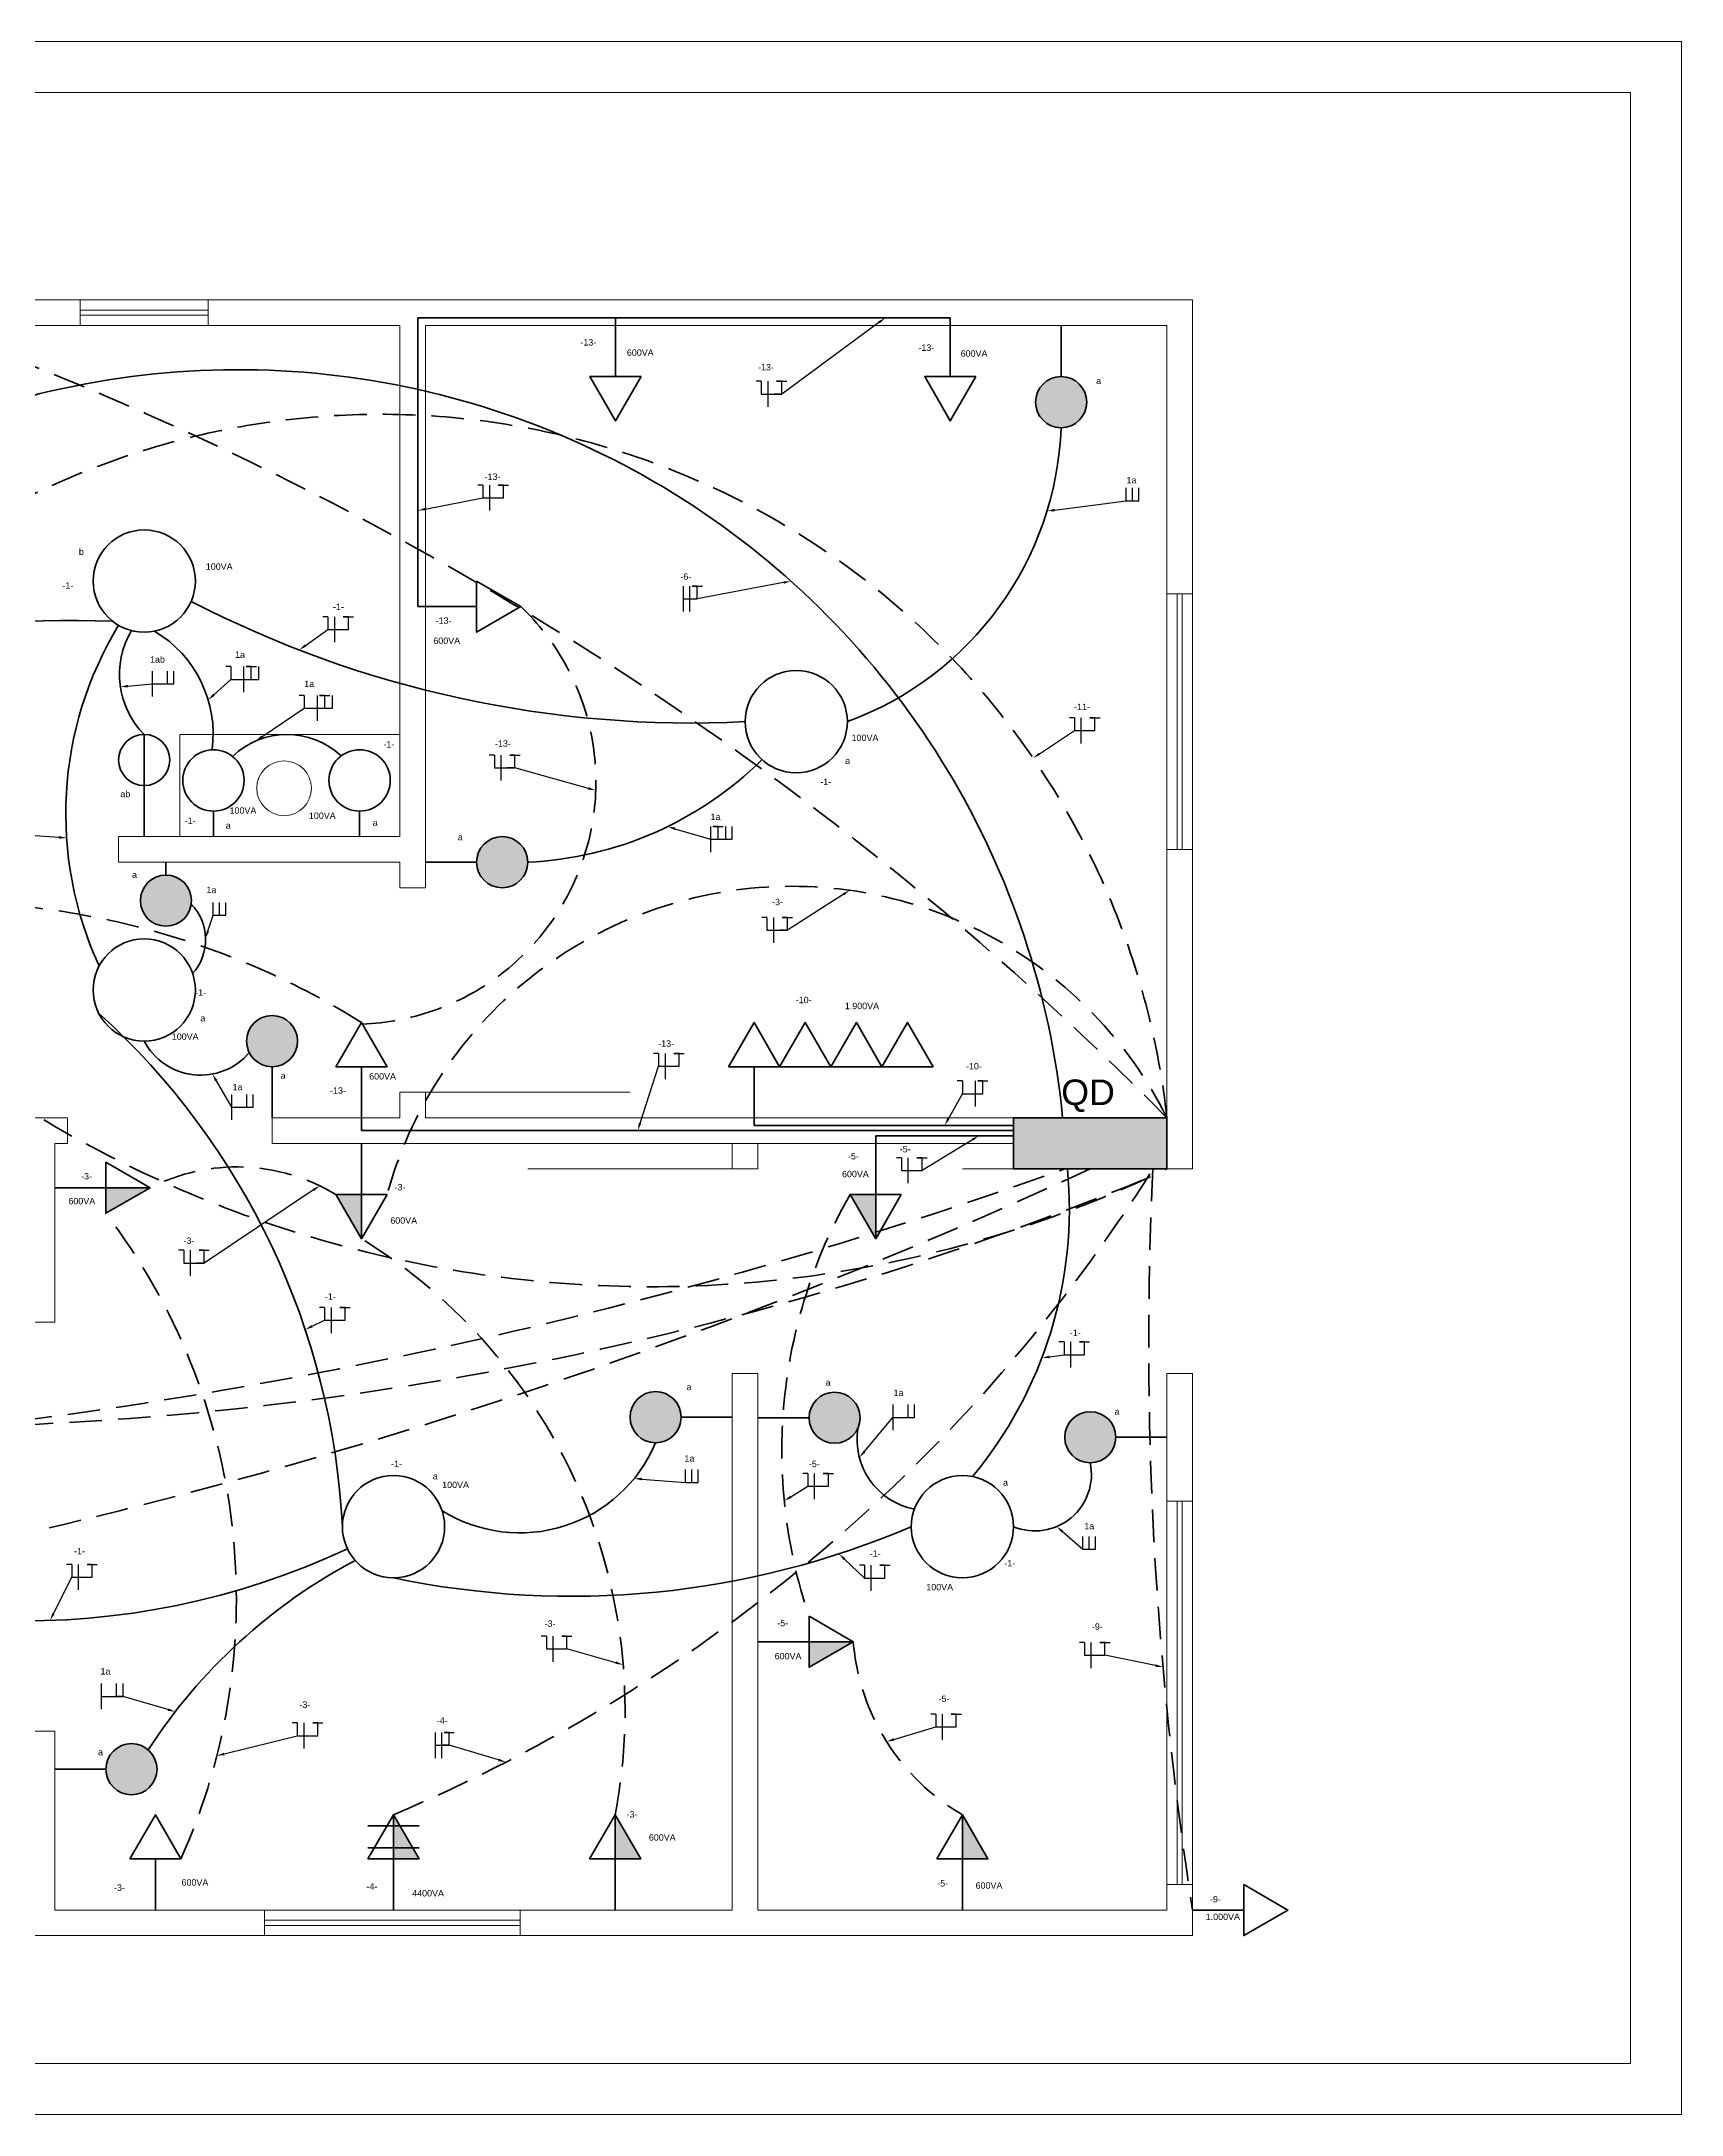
# Model space of a CAD drawing. Header units: millimetres. Extents: x 0 to 1392, y 0 to 811.
# Drawn here: x 751 to 1392, y 0 to 811 of the extents above; entities that cross this region are included whole.
import ezdxf
from ezdxf.enums import TextEntityAlignment as Align

# ---------------------------------------------------------------- set-up
doc = ezdxf.new("R2010")
doc.units = ezdxf.units.MM
doc.linetypes.add('DASHED', pattern=[19.05, 12.7, -6.35])
for name, color, linetype, lineweight in [('Detalhe arquitetônico', 2, 'Continuous', 20), ('Eletrodutos', 1, 'Continuous', 60), ('Fiação', 5, 'Continuous', 30), ('Símbolos', 3, 'Continuous', 40)]:
    doc.layers.add(name, color=color, linetype=linetype, lineweight=lineweight)
doc.styles.get("Standard").update_dxf_attribs({"font": 'ARIAL.TTF'})

msp = doc.modelspace()

# ---------------------------------------------------------------- hatches: boundary and pattern name
at = {"layer": 'Símbolos'}
h = msp.add_hatch(color=256, dxfattribs=at)
h.dxf.hatch_style = 1
h.paths.add_polyline_path([(1139.7, 670, 1), (1159.7, 670, 1)])
h = msp.add_hatch(color=256, dxfattribs=at)
h.dxf.hatch_style = 1
h.paths.add_polyline_path([(921.1, 490, 1), (941.1, 490, 1)])
h = msp.add_hatch(color=256, dxfattribs=at)
h.dxf.hatch_style = 1
h.paths.add_polyline_path([(809.59, 474.97, 1), (789.59, 474.97, 1)])
h = msp.add_hatch(color=256, dxfattribs=at)
h.dxf.hatch_style = 1
h.paths.add_polyline_path([(851.1, 420, 1), (831.1, 420, 1)])
h = msp.add_hatch(color=256, dxfattribs=at)
h.dxf.hatch_style = 1
h.paths.add_polyline_path([(1191.1, 370), (1191.1, 390), (1131.1, 390), (1131.1, 370)])
h = msp.add_hatch(color=256, dxfattribs=at)
h.dxf.hatch_style = 1
h.paths.add_polyline_path([(776.1, 352.62), (793.42, 362.62), (776.1, 362.62)])
h = msp.add_hatch(color=256, dxfattribs=at)
h.dxf.hatch_style = 1
h.paths.add_polyline_path([(876.1, 360), (866.1, 360), (876.1, 342.68)])
h = msp.add_hatch(color=256, dxfattribs=at)
h.dxf.hatch_style = 1
h.paths.add_polyline_path([(1077.18, 342.68), (1077.18, 360), (1067.18, 360)])
h = msp.add_hatch(color=256, dxfattribs=at)
h.dxf.hatch_style = 1
h.paths.add_polyline_path([(981.1, 272.85, 1), (1001.1, 272.85, 1)])
h = msp.add_hatch(color=256, dxfattribs=at)
h.dxf.hatch_style = 1
h.paths.add_polyline_path([(1071.1, 272.63, 1), (1051.1, 272.63, 1)])
h = msp.add_hatch(color=256, dxfattribs=at)
h.dxf.hatch_style = 1
h.paths.add_polyline_path([(1171.1, 265, 1), (1151.1, 265, 1)])
h = msp.add_hatch(color=256, dxfattribs=at)
h.dxf.hatch_style = 1
h.paths.add_polyline_path([(1051.1, 175), (1068.42, 185), (1051.1, 185)])
h = msp.add_hatch(color=256, dxfattribs=at)
h.dxf.hatch_style = 1
h.paths.add_polyline_path([(776.1, 135.12, 1), (796.1, 135.12, 1)])
h = msp.add_hatch(color=256, dxfattribs=at)
h.dxf.hatch_style = 1
h.paths.add_polyline_path([(888.6, 117.32), (888.6, 100), (898.6, 100)])
h = msp.add_hatch(color=256, dxfattribs=at)
h.dxf.hatch_style = 1
h.paths.add_polyline_path([(975.3, 117.32), (975.3, 100), (985.3, 100)])
h = msp.add_hatch(color=256, dxfattribs=at)
h.dxf.hatch_style = 1
h.paths.add_polyline_path([(1111.1, 117.32), (1111.1, 100), (1121.1, 100)])

# ---------------------------------------------------------------- linework, layer by layer
at = {"layer": 'Detalhe arquitetônico'}
for p, q in [((20, 811.14), (1372.34, 811.14)), ((1372.34, 811.14), (1392.34, 811.14)), ((1392.34, 811.14), (1392.34, 20)), ((1372.34, 791.14), (140, 791.14)), ((1372.34, 20), (1372.34, 791.14)), ((1201.1, 710), (416.1, 710)), ((766.1, 700), (766.1, 710)), ((766.1, 710), (816.1, 710)), ((766.1, 704), (766.1, 706)), ((766.1, 706), (816.1, 706)), ((816.1, 710), (816.1, 700)), ((1201.1, 700), (1201.1, 710)), ((691.1, 700), (891.1, 700)), ((691.1, 700), (766.1, 700)), ((816.1, 704), (766.1, 704)), ((816.1, 700), (816.1, 704)), ((891.1, 700), (891.1, 500)), ((1191.1, 700), (901.1, 700)), ((901.1, 700), (901.1, 480)), ((1191.1, 390), (1191.1, 700)), ((1191.1, 700), (1191.1, 595)), ((1201.1, 380), (1201.1, 700)), ((1191.1, 595), (1201.1, 595)), ((1195.1, 495), (1195.1, 595)), ((1195.1, 595), (1197.1, 595)), ((1197.1, 595), (1197.1, 495)), ((1201.1, 595), (1201.1, 495)), ((805.01, 520), (805.01, 540)), ((805.01, 540), (891.1, 540)), ((805.01, 500), (805.01, 520)), ((781.1, 500), (891.1, 500)), ((781.1, 500), (781.1, 490)), ((1201.1, 495), (1191.1, 495)), ((1191.1, 495), (1195.1, 495)), ((781.1, 490), (891.1, 490)), ((891.1, 480), (891.1, 490)), ((901.1, 480), (891.1, 480)), ((901.1, 400), (891.1, 400)), ((891.1, 400), (891.1, 390)), ((901.1, 390), (901.1, 400)), ((901.1, 400), (981.1, 400)), ((761.1, 390), (691.1, 390)), ((761.1, 390), (761.1, 380)), ((891.1, 390), (841.1, 390)), ((841.1, 390), (841.1, 380)), ((901.1, 390), (1191.1, 390)), ((756.1, 380), (756.1, 310)), ((756.1, 380), (761.1, 380)), ((841.1, 380), (1131.1, 380)), ((1021.1, 370), (1021.1, 380)), ((1031.1, 380), (1031.1, 370)), ((1191.1, 380), (1191.1, 370)), ((1201.1, 370), (1201.1, 380)), ((1021.1, 370), (941.1, 370)), ((1031.1, 370), (1021.1, 370)), ((1191.1, 370), (1111.1, 370)), ((1191.1, 370), (1201.1, 370)), ((756.1, 310), (746.1, 310)), ((1031.1, 290), (1021.1, 290)), ((1021.1, 290), (1021.1, 80)), ((1031.1, 290), (1031.1, 80)), ((1191.1, 290), (1191.1, 80)), ((1191.1, 290), (1201.1, 290)), ((1191.1, 290), (1191.1, 240)), ((1201.1, 290), (1201.1, 80)), ((1191.1, 240), (1191.1, 90)), ((1191.1, 240), (1201.1, 240)), ((1195.1, 90), (1195.1, 240)), ((1201.1, 240), (1197.1, 240)), ((1197.1, 240), (1197.1, 90)), ((756.1, 150), (746.1, 150)), ((756.1, 80), (756.1, 150)), ((1191.1, 90), (1201.1, 90)), ((1197.1, 90), (1195.1, 90)), ((1021.1, 80), (756.1, 80)), ((756.1, 80), (838.1, 80)), ((838.1, 80), (838.1, 70)), ((938.1, 76), (838.1, 76)), ((838.1, 76), (838.1, 74)), ((838.1, 74), (938.1, 74)), ((938.1, 70), (938.1, 80)), ((938.1, 80), (938.1, 76)), ((1191.1, 80), (1031.1, 80)), ((1201.1, 80), (1201.1, 70)), ((406.1, 70), (1201.1, 70)), ((838.1, 70), (938.1, 70)), ((20, 20), (1342.34, 20)), ((1342.34, 20), (1372.34, 20)), ((1392.34, 20), (1392.34, 0)), ((1392.34, 0), (20, 0))]:
    msp.add_line(p, q, dxfattribs=at)
msp.add_circle((845.79, 518.95), 10.7, dxfattribs=at)
at = {"layer": 'Eletrodutos'}
for p, q in [((901.1, 703), (898.1, 703)), ((898.1, 703), (898.1, 590)), ((975.44, 703), (901.1, 703)), ((1106.34, 703), (975.44, 703)), ((975.44, 703), (975.44, 700)), ((1106.34, 700), (1106.34, 703)), ((898.1, 590), (901.1, 590)), ((876.1, 390), (876.1, 385)), ((1029.61, 390), (1029.61, 387)), ((876.1, 385), (1131.1, 385)), ((1029.61, 387), (1131.1, 387)), ((1077.18, 382), (1077.18, 383)), ((1077.18, 383), (1131.1, 383)), ((1077.18, 380), (1077.18, 382))]:
    msp.add_line(p, q, dxfattribs=at)
at = {"layer": 'Eletrodutos', "linetype": 'DASHED'}
for centre, radius, start, end in [((264.27, -526.08), 1303.15, 44.66573, 95.47211), ((883.42, 355.68), 309.58, 6.36535, 130.80871), ((872.95, 521.43), 94.81, 272.12654, 46.32209), ((1044.36, 316.41), 164.16, 26.63561, 164.59955), ((711.54, 163.11), 311.27, 58.08354, 121.91646), ((687.75, 1575.06), 1306.37, 242.33952, 292.29042), ((989.35, 788.5), 464.59, 234.557, 295.73786), ((487.75, 2222.93), 1968.09, 260.79506, 289.69735), ((249.9, 2350.97), 2180.49, 275.35569, 294.70139), ((827.4, 295.96), 74.82, 58.85588, 117.01138), ((635.44, 715.77), 649.79, 292.92995, 327.85119), ((2625.95, 301.59), 1441.98, 177.28068, 188.83962), ((1242.01, 259.68), 201.56, 150.15024, 198.71569), ((578.3, 201.63), 248.84, 335.89615, 37.35806), ((762.28, 158.07), 216.88, 349.17139, 58.34539), ((1154.38, 191.91), 86.23, 184.59441, 239.87763)]:
    msp.add_arc(centre, radius, start, end, dxfattribs=at)
at = {"layer": 'Eletrodutos'}
for centre, radius, start, end in [((827.78, 358.69), 324.02, 5.54537, 107.85698), ((1022.17, 664.82), 127.62, 290.13434, 357.83514), ((764.11, 81.85), 502.72, 88.3453, 112.88631), ((1004.89, 969.45), 424.98, 242.62203, 272.86084), ((902.65, 508.91), 142.22, 148.74563, 204.71833), ((814.55, 563.44), 33.16, 148.80544, 224.98195), ((771.28, 540.13), 46.78, 352.45042, 59.40829), ((846.98, 509.37), 30.65, 46.41841, 134.07913), ((934.76, 629.09), 139.24, 272.6108, 314.71044), ((795.02, 459.74), 20.08, 318.44201, 43.82676), ((577.81, 215.16), 291.17, 2.92151, 47.84067), ((813.18, 431.67), 24.97, 207.85181, 319.57275), ((988.92, 354.4), 164, 320.28225, 5.45805), ((1097.82, 264.21), 27.94, 171.2063, 258.60871), ((937.99, 285.21), 57.63, 238.17886, 337.17511), ((1139.45, 250.48), 22.12, 247.81388, 11.79727), ((744.28, 489.85), 296.69, 241.14568, 295.19015), ((958.17, 540.78), 338.02, 258.12297, 293.15813), ((974.76, 25.18), 216.67, 117.83469, 147.17151)]:
    msp.add_arc(centre, radius, start, end, dxfattribs=at)
at = {"layer": 'Fiação'}
for p, q in [((1078.46, 701.22), (1040.44, 673.17)), ((1032.44, 678.17), (1030.44, 678.17)), ((1032.44, 678.17), (1032.44, 673.17)), ((1034.94, 678.17), (1034.94, 668.17)), ((1040.44, 678.17), (1038.44, 678.17)), ((1038.44, 678.17), (1042.44, 678.17)), ((1040.44, 673.17), (1040.44, 678.17)), ((1032.44, 673.17), (1034.94, 673.17)), ((1034.94, 673.17), (1037.44, 673.17)), ((1037.44, 673.17), (1040.44, 673.17)), ((1040.44, 673.17), (1037.44, 673.17)), ((923.58, 637.59), (921.58, 637.59)), ((923.58, 637.59), (923.58, 632.59)), ((926.08, 637.59), (926.08, 627.59)), ((931.58, 637.59), (929.58, 637.59)), ((929.58, 637.59), (933.58, 637.59)), ((931.58, 632.59), (931.58, 637.59)), ((1175.16, 631.43), (1175.16, 636.43)), ((1177.66, 631.43), (1177.66, 636.43)), ((1180.16, 631.43), (1180.16, 636.43)), ((901.04, 628.17), (923.58, 632.59)), ((923.58, 632.59), (926.08, 632.59)), ((926.08, 632.59), (928.58, 632.59)), ((928.58, 632.59), (931.58, 632.59)), ((1147.16, 627.8), (1175.16, 631.43)), ((1175.16, 631.43), (1177.66, 631.43)), ((1177.66, 631.43), (1180.16, 631.43)), ((1001.89, 598.04), (1001.89, 588.04)), ((1001.89, 593.04), (1004.39, 593.04)), ((1004.39, 598.04), (1004.39, 588.04)), ((1004.39, 593.04), (1007.39, 593.04)), ((1007.39, 598.04), (1005.39, 598.04)), ((1005.39, 598.04), (1009.39, 598.04)), ((1041.09, 599.42), (1007.39, 593.04)), ((1007.39, 593.04), (1007.39, 598.04)), ((862.97, 586.04), (860.97, 586.04)), ((862.97, 586.04), (862.97, 581.04)), ((865.47, 586.04), (865.47, 576.04)), ((870.97, 586.04), (868.97, 586.04)), ((868.97, 586.04), (872.97, 586.04)), ((870.97, 581.04), (870.97, 586.04)), ((854.12, 574.78), (862.97, 581.04)), ((862.97, 581.04), (865.47, 581.04)), ((862.97, 581.04), (865.97, 581.04)), ((865.47, 581.04), (867.97, 581.04)), ((867.97, 581.04), (870.97, 581.04)), ((784.74, 558.89), (794.23, 559.79)), ((794.23, 564.79), (794.23, 554.79)), ((794.23, 559.79), (797.23, 559.79)), ((797.23, 559.79), (800.23, 559.79)), ((800.23, 559.79), (800.23, 564.79)), ((800.23, 559.79), (802.73, 559.79)), ((802.73, 559.79), (802.73, 564.79)), ((818.33, 555.5), (824.96, 561.52)), ((824.96, 566.52), (822.96, 566.52)), ((824.96, 566.52), (824.96, 561.52)), ((824.96, 561.52), (827.46, 561.52)), ((827.46, 561.52), (829.96, 561.52)), ((829.96, 566.52), (829.96, 556.52)), ((829.96, 561.52), (832.96, 561.52)), ((832.96, 566.52), (830.96, 566.52)), ((830.96, 566.52), (834.96, 566.52)), ((832.96, 561.52), (832.96, 566.52)), ((832.96, 561.52), (835.96, 561.52)), ((835.96, 561.52), (835.96, 566.52)), ((853.68, 555.29), (851.68, 555.29)), ((853.68, 555.29), (853.68, 550.29)), ((858.68, 555.29), (858.68, 545.29)), ((861.68, 555.29), (859.68, 555.29)), ((859.68, 555.29), (863.68, 555.29)), ((861.68, 550.29), (861.68, 555.29)), ((864.68, 550.29), (864.68, 555.29)), ((837.13, 539.11), (853.68, 550.29)), ((853.68, 550.29), (856.18, 550.29)), ((856.18, 550.29), (858.68, 550.29)), ((858.68, 550.29), (861.68, 550.29)), ((861.68, 550.29), (864.68, 550.29)), ((1154.93, 546.49), (1152.93, 546.49)), ((1154.93, 546.49), (1154.93, 541.49)), ((1157.43, 546.49), (1157.43, 536.49)), ((1162.93, 546.49), (1160.93, 546.49)), ((1160.93, 546.49), (1164.93, 546.49)), ((1162.93, 541.49), (1162.93, 546.49)), ((1141.24, 532.43), (1154.93, 541.49)), ((1154.93, 541.49), (1157.43, 541.49)), ((1154.93, 541.49), (1157.93, 541.49)), ((1157.43, 541.49), (1159.93, 541.49)), ((1159.93, 541.49), (1162.93, 541.49)), ((928.07, 531.92), (926.07, 531.92)), ((928.07, 531.92), (928.07, 526.92)), ((930.57, 531.92), (930.57, 521.92)), ((936.07, 531.92), (934.07, 531.92)), ((934.07, 531.92), (938.07, 531.92)), ((936.07, 526.92), (936.07, 531.92)), ((928.07, 526.92), (930.57, 526.92)), ((930.57, 526.92), (933.07, 526.92)), ((933.07, 526.92), (936.07, 526.92)), ((936.07, 526.92), (933.07, 526.92)), ((964.81, 518.9), (936.07, 526.92)), ((998.67, 503.09), (1012.55, 498.96)), ((1012.55, 503.96), (1012.55, 493.96)), ((1015.55, 503.96), (1013.55, 503.96)), ((1013.55, 503.96), (1017.55, 503.96)), ((1015.55, 498.96), (1015.55, 503.96)), ((1018.55, 498.96), (1018.55, 503.96)), ((1021.05, 498.96), (1021.05, 503.96)), ((757.75, 499.71), (740.99, 500.79)), ((1012.55, 498.96), (1015.55, 498.96)), ((1012.55, 498.96), (1015.55, 498.96)), ((1015.55, 498.96), (1018.55, 498.96)), ((1018.55, 498.96), (1021.05, 498.96)), ((818, 469.28), (818, 474.28)), ((820.5, 469.28), (820.5, 474.28)), ((823, 469.28), (823, 474.28)), ((1064.45, 477.38), (1042.66, 463.41)), ((816, 462.99), (818, 469.28)), ((818, 469.28), (820.5, 469.28)), ((818, 469.28), (821, 469.28)), ((820.5, 469.28), (823, 469.28)), ((1034.66, 468.41), (1032.66, 468.41)), ((1034.66, 468.41), (1034.66, 463.41)), ((1034.66, 463.41), (1037.16, 463.41)), ((1037.16, 468.41), (1037.16, 458.41)), ((1037.16, 463.41), (1039.66, 463.41)), ((1039.66, 463.41), (1042.66, 463.41)), ((1042.66, 463.41), (1039.66, 463.41)), ((1042.66, 468.41), (1040.66, 468.41)), ((1040.66, 468.41), (1044.66, 468.41)), ((1042.66, 463.41), (1042.66, 468.41)), ((992.29, 415.15), (990.29, 415.15)), ((992.29, 415.15), (992.29, 410.15)), ((994.79, 415.15), (994.79, 405.15)), ((1000.29, 415.15), (998.29, 415.15)), ((998.29, 415.15), (1002.29, 415.15)), ((1000.29, 410.15), (1000.29, 415.15)), ((985.02, 387.85), (992.29, 410.15)), ((992.29, 410.15), (994.79, 410.15)), ((992.29, 410.15), (995.29, 410.15)), ((994.79, 410.15), (997.29, 410.15)), ((997.29, 410.15), (1000.29, 410.15)), ((819.27, 404.52), (825.18, 394.15)), ((825.18, 399.15), (825.18, 389.15)), ((831.18, 394.15), (831.18, 399.15)), ((833.68, 394.15), (833.68, 399.15)), ((1105.61, 389.62), (1111.1, 399.41)), ((1111.1, 404.41), (1109.1, 404.41)), ((1111.1, 404.41), (1111.1, 399.41)), ((1111.1, 399.41), (1113.6, 399.41)), ((1111.1, 399.41), (1114.1, 399.41)), ((1113.6, 399.41), (1116.1, 399.41)), ((1116.1, 404.41), (1116.1, 394.41)), ((1116.1, 399.41), (1119.1, 399.41)), ((1119.1, 404.41), (1117.1, 404.41)), ((1117.1, 404.41), (1121.1, 404.41)), ((1119.1, 399.41), (1119.1, 404.41)), ((825.18, 394.15), (828.18, 394.15)), ((825.18, 394.15), (828.18, 394.15)), ((828.18, 394.15), (831.18, 394.15)), ((831.18, 394.15), (833.68, 394.15)), ((1114.99, 381.43), (1095.3, 369.37)), ((1087.3, 374.37), (1085.3, 374.37)), ((1087.3, 374.37), (1087.3, 369.37)), ((1089.8, 374.37), (1089.8, 364.37)), ((1095.3, 374.37), (1093.3, 374.37)), ((1093.3, 374.37), (1097.3, 374.37)), ((1095.3, 369.37), (1095.3, 374.37)), ((1087.3, 369.37), (1089.8, 369.37)), ((1089.8, 369.37), (1092.3, 369.37)), ((1092.3, 369.37), (1095.3, 369.37)), ((857.28, 361.75), (814.53, 333.15)), ((806.53, 338.15), (804.53, 338.15)), ((806.53, 338.15), (806.53, 333.15)), ((806.53, 333.15), (809.03, 333.15)), ((809.03, 338.15), (809.03, 328.15)), ((809.03, 333.15), (811.53, 333.15)), ((811.53, 333.15), (814.53, 333.15)), ((814.53, 333.15), (811.53, 333.15)), ((814.53, 338.15), (812.53, 338.15)), ((812.53, 338.15), (816.53, 338.15)), ((814.53, 333.15), (814.53, 338.15)), ((856.77, 308.44), (861.65, 310.78)), ((861.65, 315.78), (859.65, 315.78)), ((861.65, 315.78), (861.65, 310.78)), ((861.65, 310.78), (864.15, 310.78)), ((864.15, 315.78), (864.15, 305.78)), ((864.15, 310.78), (866.65, 310.78)), ((866.65, 310.78), (869.65, 310.78)), ((869.65, 315.78), (867.65, 315.78)), ((867.65, 315.78), (871.65, 315.78)), ((869.65, 310.78), (869.65, 315.78)), ((1150.86, 302.28), (1148.86, 302.28)), ((1150.86, 302.28), (1150.86, 297.28)), ((1153.36, 302.28), (1153.36, 292.28)), ((1158.86, 302.28), (1156.86, 302.28)), ((1156.86, 302.28), (1160.86, 302.28)), ((1158.86, 297.28), (1158.86, 302.28)), ((1145.14, 296.43), (1150.86, 297.28)), ((1150.86, 297.28), (1153.36, 297.28)), ((1153.36, 297.28), (1155.86, 297.28)), ((1155.86, 297.28), (1158.86, 297.28)), ((1083.85, 277.79), (1083.85, 267.79)), ((1089.85, 272.79), (1089.85, 277.79)), ((1092.35, 272.79), (1092.35, 277.79)), ((1072.72, 259.36), (1083.85, 272.79)), ((1083.85, 272.79), (1086.85, 272.79)), ((1083.85, 272.79), (1086.85, 272.79)), ((1086.85, 272.79), (1089.85, 272.79)), ((1089.85, 272.79), (1092.35, 272.79)), ((1002.8, 247.36), (1002.8, 252.36)), ((1005.3, 247.36), (1005.3, 252.36)), ((1007.8, 247.36), (1007.8, 252.36)), ((985.71, 248.65), (1002.8, 247.36)), ((1002.8, 247.36), (1005.3, 247.36)), ((1005.3, 247.36), (1007.8, 247.36)), ((1043.95, 241.67), (1050.66, 245.81)), ((1050.66, 250.81), (1048.66, 250.81)), ((1050.66, 250.81), (1050.66, 245.81)), ((1050.66, 245.81), (1053.16, 245.81)), ((1050.66, 245.81), (1053.66, 245.81)), ((1053.16, 250.81), (1053.16, 240.81)), ((1053.16, 245.81), (1055.66, 245.81)), ((1055.66, 245.81), (1058.66, 245.81)), ((1058.66, 250.81), (1056.66, 250.81)), ((1056.66, 250.81), (1060.66, 250.81)), ((1058.66, 245.81), (1058.66, 250.81)), ((1150.24, 228.1), (1158.2, 221.18)), ((1158.2, 221.18), (1158.2, 226.18)), ((1158.2, 221.18), (1160.7, 221.18)), ((1160.7, 221.18), (1160.7, 226.18)), ((1160.7, 221.18), (1163.2, 221.18)), ((1163.2, 221.18), (1163.2, 226.18)), ((762.74, 215.24), (760.74, 215.24)), ((762.74, 215.24), (762.74, 210.24)), ((765.24, 215.24), (765.24, 205.24)), ((770.74, 215.24), (768.74, 215.24)), ((768.74, 215.24), (772.74, 215.24)), ((770.74, 210.24), (770.74, 215.24)), ((1064.99, 217.31), (1072.82, 209.89)), ((1072.82, 214.89), (1070.82, 214.89)), ((1072.82, 214.89), (1072.82, 209.89)), ((1075.32, 214.89), (1075.32, 204.89)), ((1080.82, 214.89), (1078.82, 214.89)), ((1078.82, 214.89), (1082.82, 214.89)), ((1080.82, 209.89), (1080.82, 214.89)), ((755.63, 196.02), (762.74, 210.24)), ((762.74, 210.24), (765.24, 210.24)), ((762.74, 210.24), (765.74, 210.24)), ((765.24, 210.24), (767.74, 210.24)), ((767.74, 210.24), (770.74, 210.24)), ((1072.82, 209.89), (1075.32, 209.89)), ((1075.32, 209.89), (1077.82, 209.89)), ((1077.82, 209.89), (1080.82, 209.89)), ((948.4, 187.19), (946.4, 187.19)), ((948.4, 187.19), (948.4, 182.19)), ((950.9, 187.19), (950.9, 177.19)), ((956.4, 187.19), (954.4, 187.19)), ((954.4, 187.19), (958.4, 187.19)), ((956.4, 182.19), (956.4, 187.19)), ((948.4, 182.19), (950.9, 182.19)), ((950.9, 182.19), (953.4, 182.19)), ((953.4, 182.19), (956.4, 182.19)), ((975.53, 176.8), (956.4, 182.19)), ((1158.84, 184.68), (1156.84, 184.68)), ((1158.84, 184.68), (1158.84, 179.68)), ((1158.84, 179.68), (1161.34, 179.68)), ((1161.34, 184.68), (1161.34, 174.68)), ((1161.34, 179.68), (1163.84, 179.68)), ((1163.84, 179.68), (1166.84, 179.68)), ((1166.84, 184.68), (1164.84, 184.68)), ((1164.84, 184.68), (1168.84, 184.68)), ((1166.84, 179.68), (1166.84, 184.68)), ((1186.59, 175.68), (1166.84, 179.68)), ((774.32, 168.63), (774.32, 158.63)), ((774.32, 163.63), (777.32, 163.63)), ((777.32, 163.63), (780.32, 163.63)), ((782.82, 163.63), (779.82, 163.63)), ((780.32, 163.63), (780.32, 168.63)), ((780.32, 163.63), (782.82, 163.63)), ((782.82, 163.63), (782.82, 168.63)), ((800.38, 158.45), (782.82, 163.63)), ((1100.71, 156.66), (1098.71, 156.66)), ((1100.71, 156.66), (1100.71, 151.66)), ((1103.21, 156.66), (1103.21, 146.66)), ((1108.71, 156.66), (1106.71, 156.66)), ((1106.71, 156.66), (1110.71, 156.66)), ((1108.71, 151.66), (1108.71, 156.66)), ((822.4, 141.1), (850.98, 148.24)), ((850.98, 153.24), (848.98, 153.24)), ((850.98, 153.24), (850.98, 148.24)), ((850.98, 148.24), (853.48, 148.24)), ((853.48, 153.24), (853.48, 143.24)), ((853.48, 148.24), (855.98, 148.24)), ((855.98, 148.24), (858.98, 148.24)), ((858.98, 153.24), (856.98, 153.24)), ((856.98, 153.24), (860.98, 153.24)), ((858.98, 148.24), (858.98, 153.24)), ((904.87, 149.49), (904.87, 139.49)), ((907.37, 149.49), (907.37, 139.49)), ((910.37, 149.49), (908.37, 149.49)), ((908.37, 149.49), (912.37, 149.49)), ((910.37, 144.49), (910.37, 149.49)), ((1084.31, 146.77), (1100.71, 151.66)), ((1100.71, 151.66), (1103.21, 151.66)), ((1100.71, 151.66), (1103.71, 151.66)), ((1103.21, 151.66), (1105.71, 151.66)), ((1105.71, 151.66), (1108.71, 151.66)), ((904.87, 144.49), (907.37, 144.49)), ((907.37, 144.49), (910.37, 144.49)), ((910.37, 144.49), (907.37, 144.49)), ((929.7, 138.75), (910.37, 144.49))]:
    msp.add_line(p, q, dxfattribs=at)
for points in [[(1078.16, 701.62), (1078.75, 700.82), (1080.87, 703)], [(901.14, 627.68), (900.95, 628.66), (898.1, 627.59)], [(1147.22, 627.3), (1147.09, 628.29), (1144.18, 627.41)], [(1041, 599.91), (1041.19, 598.93), (1044.04, 599.97)], [(854.41, 574.37), (853.83, 575.19), (851.67, 573.05)], [(784.78, 558.39), (784.69, 559.39), (781.75, 558.61)], [(818.67, 555.13), (817.99, 555.87), (816.11, 553.48)], [(837.41, 538.69), (836.85, 539.52), (834.64, 537.43)], [(1141.51, 532.01), (1140.96, 532.84), (1138.74, 530.77)], [(964.94, 519.38), (964.67, 518.42), (967.7, 518.1)], [(998.53, 502.61), (998.82, 503.57), (995.8, 503.95)], [(757.78, 500.21), (757.72, 499.22), (760.75, 499.52)], [(1064.18, 477.8), (1064.72, 476.96), (1066.98, 479)], [(816.48, 462.84), (815.53, 463.14), (815.09, 460.13)], [(818.83, 404.27), (819.7, 404.77), (817.78, 407.12)], [(1106.05, 389.37), (1105.18, 389.86), (1104.15, 387)], [(985.5, 387.7), (984.55, 388.01), (984.09, 385)], [(1114.73, 381.86), (1115.26, 381.01), (1117.55, 383)], [(857, 362.17), (857.55, 361.34), (859.77, 363.42)], [(856.99, 307.99), (856.56, 308.89), (854.07, 307.14)], [(1145.22, 295.94), (1145.07, 296.93), (1142.17, 295.99)], [(1073.11, 259.04), (1072.34, 259.67), (1070.81, 257.05)], [(985.67, 248.15), (985.75, 249.15), (982.72, 248.88)], [(1044.21, 241.24), (1043.69, 242.1), (1041.4, 240.1)], [(1149.91, 227.73), (1150.57, 228.48), (1147.98, 230.07)], [(1064.65, 216.94), (1065.34, 217.67), (1062.81, 219.37)], [(756.07, 195.79), (755.18, 196.24), (754.28, 193.34)], [(975.67, 177.28), (975.4, 176.32), (978.42, 175.98)], [(1186.69, 176.17), (1186.49, 175.19), (1189.53, 175.08)], [(800.53, 158.93), (800.24, 157.97), (803.26, 157.6)], [(1084.45, 146.29), (1084.17, 147.25), (1081.44, 145.91)], [(822.52, 140.61), (822.28, 141.58), (819.49, 140.37)], [(929.84, 139.23), (929.56, 138.27), (932.58, 137.89)]]:
    msp.add_solid(points, dxfattribs=at)
at = {"layer": 'Símbolos'}
for p, q in [((975.44, 680), (975.44, 700)), ((1106.34, 680), (1106.34, 700)), ((1149.7, 680), (1149.7, 700)), ((921.1, 590), (901.1, 590)), ((791.1, 520), (791.1, 540)), ((791.1, 520), (791.1, 500)), ((818.18, 510), (818.18, 500)), ((875.35, 510), (875.35, 500)), ((799.59, 484.97), (799.59, 490)), ((921.1, 490), (901.1, 490)), ((841.1, 410), (841.1, 390)), ((876.1, 410), (876.1, 390)), ((1029.61, 410), (1029.61, 390)), ((876.1, 360), (876.1, 380)), ((1077.18, 360), (1077.18, 380)), ((776.1, 362.62), (756.1, 362.62)), ((776.1, 362.62), (793.42, 362.62)), ((876.1, 360), (876.1, 342.68)), ((1077.18, 342.68), (1077.18, 360)), ((1001.1, 272.85), (1021.1, 272.85)), ((1051.1, 272.63), (1031.1, 272.63)), ((1171.1, 265), (1191.1, 265)), ((1051.1, 185), (1031.1, 185)), ((1051.1, 185), (1068.42, 185)), ((776.1, 135.12), (756.1, 135.12)), ((888.6, 100), (888.6, 117.32)), ((888.6, 108.66), (888.6, 117.32)), ((888.6, 117.32), (888.6, 112.99)), ((975.3, 100), (975.3, 117.32)), ((1111.1, 117.32), (1111.1, 100)), ((898.6, 112.99), (878.6, 112.99)), ((888.6, 112.99), (898.6, 112.99)), ((888.6, 100), (888.6, 108.66)), ((795.45, 100), (795.45, 80)), ((898.6, 104.33), (878.6, 104.33)), ((888.6, 104.33), (898.6, 104.33)), ((888.6, 100), (888.6, 80)), ((975.3, 100), (975.3, 80)), ((1111.1, 100), (1111.1, 80)), ((1221.1, 80), (1201.1, 80))]:
    msp.add_line(p, q, dxfattribs=at)
for points in [[(985.44, 680), (965.44, 680), (975.44, 662.68)], [(1116.34, 680), (1096.34, 680), (1106.34, 662.68)], [(921.1, 600), (921.1, 580), (938.42, 590)], [(866.1, 410), (886.1, 410), (876.1, 427.32)], [(1019.61, 410), (1039.61, 410), (1029.61, 427.32)], [(1039.61, 410), (1059.61, 410), (1049.61, 427.32)], [(1059.61, 410), (1079.61, 410), (1069.61, 427.32)], [(1079.61, 410), (1099.61, 410), (1089.61, 427.32)], [(1191.1, 390), (1131.1, 390), (1131.1, 370), (1191.1, 370)], [(776.1, 372.62), (776.1, 352.62), (793.42, 362.62)], [(886.1, 360), (866.1, 360), (876.1, 342.68)], [(1087.18, 360), (1067.18, 360), (1077.18, 342.68)], [(1051.1, 195), (1051.1, 175), (1068.42, 185)], [(785.45, 100), (805.45, 100), (795.45, 117.32)], [(878.6, 100), (898.6, 100), (888.6, 117.32)], [(965.3, 100), (985.3, 100), (975.3, 117.32)], [(1101.1, 100), (1121.1, 100), (1111.1, 117.32)], [(1221.1, 90), (1221.1, 70), (1238.42, 80)]]:
    msp.add_lwpolyline(points, close=True, dxfattribs=at)
for centre, radius in [((1149.7, 670), 10), ((791.1, 600), 20), ((1046.1, 545), 20), ((791.1, 530), 10), ((818.18, 522), 12), ((875.35, 522), 12), ((931.1, 490), 10), ((799.59, 474.97), 10), ((791.1, 440), 20), ((841.1, 420), 10), ((991.1, 272.85), 10), ((1061.1, 272.63), 10), ((1161.1, 265), 10), ((888.6, 230), 20), ((1111.1, 230), 20), ((786.1, 135.12), 10)]:
    msp.add_circle(centre, radius, dxfattribs=at)

# ---------------------------------------------------------------- texts
at = {"layer": 'Fiação'}
for s, p in [('-13-', (964.78, 693.42)), ('600VA', (985.09, 689.39)), ('-13-', (1096.97, 691.33)), ('600VA', (1115.66, 689.04)), ('-13-', (1034.26, 683.68)), ('a', (1164.34, 678.36)), ('-13-', (927.31, 640.83)), ('1a', (1177.24, 639.45)), ('b', (766.52, 611.51)), ('100VA', (820.43, 605.67)), ('-6-', (1002.92, 601.77)), ('-1-', (761.21, 598.25)), ('-1-', (867.06, 589.95)), ('-13-', (908.17, 584.54)), ('600VA', (909.42, 576.66)), ('1ab', (796.27, 569.38)), ('1a', (828.54, 571.2)), ('1a', (855.63, 559.78)), ('-11-', (1157.88, 550.76)), ('-1-', (886.8, 536.12)), ('-13-', (931.38, 536.46)), ('100VA', (1073, 538.66)), ('a', (1066.19, 529.72)), ('-1-', (1057.64, 521.48)), ('ab', (783.71, 516.74)), ('100VA', (829.72, 510.21)), ('-1-', (809.08, 506.2)), ('a', (823.93, 504.37)), ('100VA', (860.74, 508.2)), ('a', (881.44, 505.47)), ('1a', (1014.55, 507.74)), ('a', (914.72, 499.83)), ('a', (787.3, 485.09)), ('1a', (817.38, 479.15)), ('-3-', (1038.77, 474.42)), ('-1-', (813.17, 439.03)), ('-10-', (1049.02, 436.1)), ('1.900VA', (1071.81, 433.75)), ('100VA', (807.12, 421.76)), ('a', (814.03, 428.96)), ('-13-', (995.23, 419.05)), ('a', (845.43, 406.51)), ('600VA', (884.32, 406.23)), ('-10-', (1115.6, 410.19)), ('1a', (827.59, 402.01)), ('-13-', (866.9, 400.69)), ('-5-', (1068.45, 374.94)), ('-5-', (1088.71, 377.72)), ('-3-', (768.54, 367.16)), ('600VA', (1069.25, 368)), ('600VA', (766.69, 357.41)), ('-3-', (891.15, 362.83)), ('600VA', (892.6, 349.81)), ('-3-', (808.59, 341.92)), ('-1-', (863.9, 320.08)), ('-1-', (1155.27, 305.82)), ('a', (1004.16, 284.68)), ('a', (1058.55, 286.44)), ('1a', (1086.11, 282.4)), ('a', (1171.57, 275.06)), ('-1-', (889.77, 254.6)), ('1a', (1004.32, 256.7)), ('-5-', (1053.18, 254.53)), ('a', (904.92, 249.73)), ('100VA', (912.87, 246.37)), ('a', (1127.95, 247.28)), ('1a', (1160.7, 230.24)), ('-1-', (765.8, 220.45)), ('-1-', (1076.99, 219.52)), ('-1-', (1129.62, 215.73)), ('100VA', (1102.21, 206.38)), ('-3-', (949.83, 192.09)), ('-5-', (1040.81, 192.27)), ('600VA', (1042.91, 179.35)), ('1a', (775.93, 173.4)), ('-5-', (1103.89, 162.69)), ('-3-', (853.91, 160.4)), ('-4-', (907.66, 154.15)), ('a', (773.99, 141.79)), ('-3-', (981.84, 117.46)), ('600VA', (993.71, 108.43)), ('-3-', (781.43, 88.76)), ('600VA', (810.94, 90.82)), ('-4-', (880.14, 89.25)), ('-5-', (1103.39, 90.46)), ('600VA', (1121.5, 89.62)), ('4400VA', (902.1, 86.58)), ('-9-', (1210.05, 84.26))]:
    msp.add_text(s, height=2.5, dxfattribs=at).set_placement(p, align=Align.MIDDLE)
for s, p in [('-9-', (1161.76, 189.69)), ('1.000VA', (1206.25, 76.13))]:
    msp.add_text(s, height=2.5, dxfattribs=at).set_placement(p)
at = {"layer": 'Símbolos'}
msp.add_text('QD', height=10, dxfattribs=at).set_placement((1149.76, 394.98))

doc.saveas('drawing.dxf')
